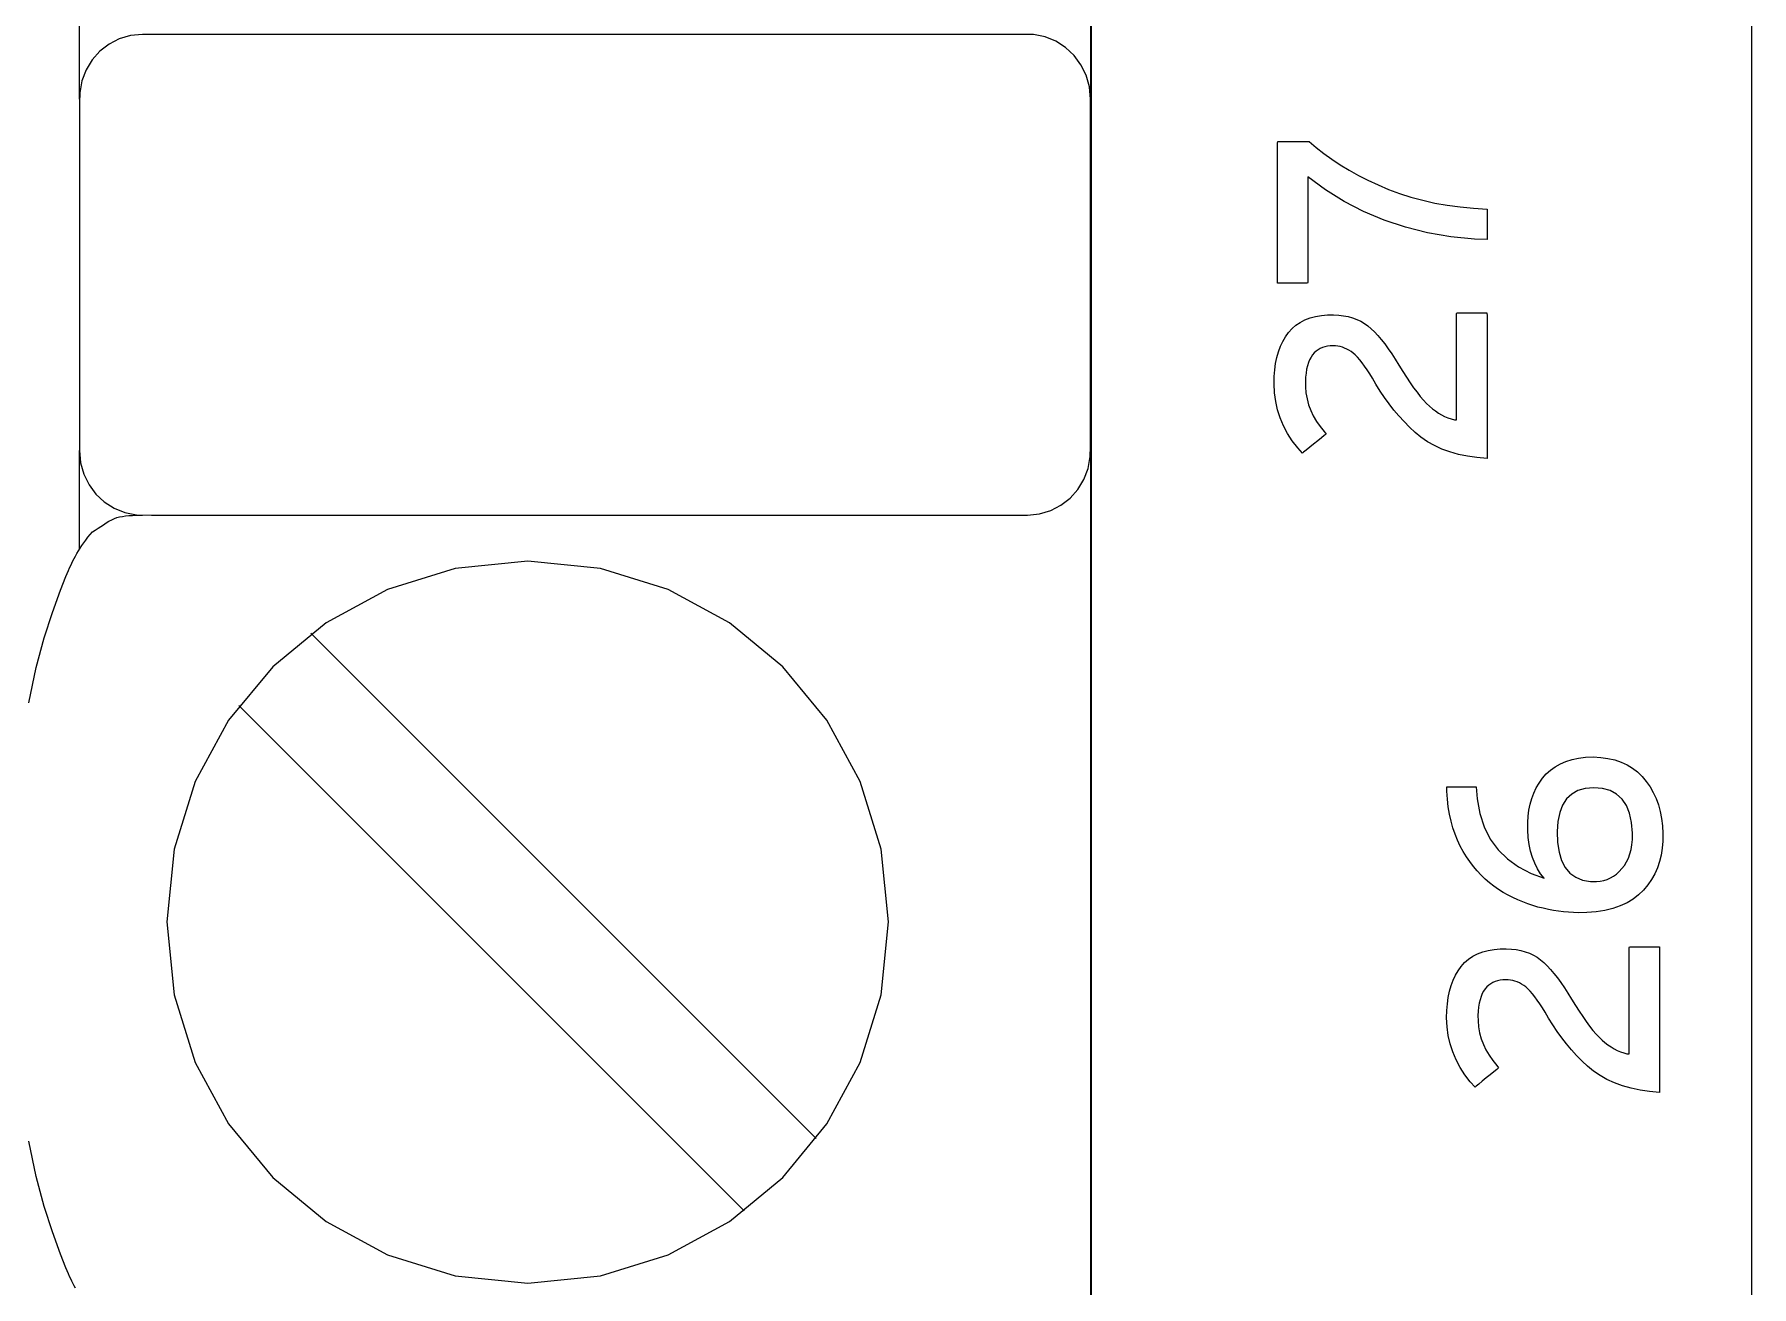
# Model space of a CAD drawing. Extents: x 1 to 47.7, y 0.2 to 35.
# Drawn here: x 37.182 to 37.978, y 11.166 to 11.747 of the extents above; entities that cross this region are included whole.
import ezdxf

# ---------------------------------------------------------------- set-up
doc = ezdxf.new("R2010")
doc.units = 0
doc.header["$MEASUREMENT"] = 0
for name, color, linetype in [('7_1__EMPTY_IO_BOARD_POSITI', 7, 'CONTINUOUS'), ('7_2___8__INDEPENDENT_INPUT', 7, 'CONTINUOUS'), ('7_3___8__OPTOISO_INDEPENDE', 7, 'CONTINUOUS'), ('7_4___24__OPTOISO_INDEPEND', 7, 'CONTINUOUS'), ('7_5___8__INDEPENDENT_INPUT', 7, 'CONTINUOUS'), ('7_6____8__INDEPENDENT_INPU', 7, 'CONTINUOUS'), ('7_7____8__OPTOISO_INDEPEND', 7, 'CONTINUOUS'), ('7_8____8__OPTOISO_INDEPEND', 7, 'CONTINUOUS'), ('8_0_____DWG', 7, 'CONTINUOUS')]:
    doc.layers.add(name, color=color, linetype=linetype)

msp = doc.modelspace()

# ---------------------------------------------------------------- linework, layer by layer
at = {"layer": '7_1__EMPTY_IO_BOARD_POSITI'}
msp.add_lwpolyline([(37.67219, 12.44011), (37.67219, 12.35263), (37.67219, 12.26309), (37.67219, 12.17165), (37.67219, 11.98367), (37.67219, 11.78993), (37.67219, 11.59163), (37.67219, 11.39002), (37.67219, 10.98171), (37.67219, 10.57481)], dxfattribs=at)
at = {"layer": '7_2___8__INDEPENDENT_INPUT'}
for points in [[(37.67212, 10.75278), (37.67212, 11.04409), (37.67212, 11.3354), (37.67212, 11.62315), (37.67212, 11.76457), (37.67212, 11.90377), (37.67212, 12.04029), (37.67212, 12.1737), (37.67212, 12.30354), (37.67212, 12.42937)], [(37.20319, 11.71683), (37.20319, 11.76237)], [(37.20319, 11.50842), (37.20319, 11.55397)], [(37.17979, 11.43687), (37.18315, 11.45325), (37.18681, 11.46707), (37.19063, 11.47885), (37.19444, 11.48913), (37.19692, 11.49545), (37.19754, 11.49695), (37.1981, 11.49828), (37.19863, 11.49947), (37.19914, 11.50058), (37.19965, 11.50165), (37.20018, 11.5027), (37.20074, 11.5038), (37.20135, 11.50496), (37.20202, 11.5062), (37.20273, 11.50743), (37.20348, 11.50866), (37.20429, 11.50989), (37.20516, 11.51114), (37.20609, 11.5124), (37.20708, 11.51368), (37.20815, 11.51499), (37.2093, 11.51621), (37.21055, 11.51701), (37.21181, 11.51784), (37.21308, 11.51868), (37.21435, 11.51951), (37.21562, 11.52032), (37.21688, 11.52108), (37.21814, 11.52177), (37.21938, 11.52236), (37.22052, 11.52279), (37.22175, 11.5231), (37.22312, 11.52335), (37.22461, 11.52356), (37.22617, 11.52372), (37.22776, 11.52383), (37.22937, 11.52391), (37.23094, 11.52395), (37.23243, 11.52397)], [(37.5448, 11.23493), (37.31053, 11.4692)], [(37.51138, 11.20151), (37.27711, 11.43578)], [(37.20135, 11.1656), (37.20074, 11.16677), (37.20018, 11.16786), (37.19965, 11.16892), (37.19914, 11.16998), (37.19863, 11.17109), (37.1981, 11.17229), (37.19754, 11.17362), (37.19692, 11.17511), (37.19444, 11.18143), (37.19063, 11.19171), (37.18681, 11.2035), (37.18315, 11.21732), (37.17979, 11.2337)]]:
    msp.add_lwpolyline(points, dxfattribs=at)
for points in [[(37.23243, 11.74681), (37.22687, 11.74627), (37.22167, 11.74472), (37.21691, 11.74225), (37.2127, 11.73897), (37.20915, 11.73497), (37.20633, 11.73036), (37.20436, 11.72524), (37.20333, 11.71971), (37.20319, 11.7152), (37.20319, 11.7034), (37.20319, 11.68285), (37.20319, 11.65673), (37.20319, 11.62822), (37.20319, 11.60051), (37.20319, 11.57678), (37.20319, 11.5602), (37.20319, 11.55397), (37.20372, 11.54827), (37.20523, 11.54293), (37.20764, 11.53805), (37.21084, 11.53374), (37.21473, 11.53008), (37.21923, 11.52719), (37.22422, 11.52517), (37.22962, 11.5241), (37.23653, 11.52397), (37.26625, 11.52397), (37.31803, 11.52397), (37.38383, 11.52397), (37.45565, 11.52397), (37.52546, 11.52397), (37.58525, 11.52397), (37.627, 11.52397), (37.6427, 11.52397), (37.64826, 11.52451), (37.65347, 11.52607), (37.65822, 11.52854), (37.66243, 11.53182), (37.66599, 11.53582), (37.6688, 11.54043), (37.67077, 11.54555), (37.67181, 11.55108), (37.67194, 11.55559), (37.67194, 11.5674), (37.67194, 11.58795), (37.67194, 11.61407), (37.67194, 11.64257), (37.67194, 11.67029), (37.67194, 11.69402), (37.67194, 11.71059), (37.67194, 11.71683), (37.67142, 11.72252), (37.6699, 11.72786), (37.66749, 11.73274), (37.6643, 11.73705), (37.6604, 11.7407), (37.65591, 11.74359), (37.65092, 11.74562), (37.64552, 11.74668), (37.63861, 11.74681), (37.60888, 11.74681), (37.55711, 11.74681), (37.4913, 11.74681), (37.41949, 11.74681), (37.34968, 11.74681), (37.28989, 11.74681), (37.24813, 11.74681)], [(37.41114, 11.16793), (37.44483, 11.17133), (37.47619, 11.18108), (37.50457, 11.19652), (37.5293, 11.21696), (37.5497, 11.24173), (37.56509, 11.27017), (37.57483, 11.30161), (37.57822, 11.33536), (37.57483, 11.36906), (37.56509, 11.40045), (37.5497, 11.42886), (37.5293, 11.45362), (37.50457, 11.47404), (37.47619, 11.48947), (37.44483, 11.49922), (37.41114, 11.50262), (37.37744, 11.49922), (37.34602, 11.48947), (37.31758, 11.47404), (37.29279, 11.45362), (37.27233, 11.42886), (37.25687, 11.40045), (37.2471, 11.36906), (37.24369, 11.33536), (37.2471, 11.30161), (37.25687, 11.27017), (37.27233, 11.24173), (37.29279, 11.21696), (37.31758, 11.19652), (37.34602, 11.18108), (37.37744, 11.17133)]]:
    msp.add_lwpolyline(points, close=True, dxfattribs=at)
at = {"layer": '7_3___8__OPTOISO_INDEPENDE'}
for points in [[(37.67212, 10.75278), (37.67212, 11.04409), (37.67212, 11.3354), (37.67212, 11.62315), (37.67212, 11.76457), (37.67212, 11.90377), (37.67212, 12.04029), (37.67212, 12.1737), (37.67212, 12.30354), (37.67212, 12.42937)], [(37.20319, 11.71683), (37.20319, 11.76237)], [(37.20319, 11.50842), (37.20319, 11.55397)], [(37.17979, 11.43687), (37.18315, 11.45325), (37.18681, 11.46707), (37.19063, 11.47885), (37.19444, 11.48913), (37.19692, 11.49545), (37.19754, 11.49695), (37.1981, 11.49828), (37.19863, 11.49947), (37.19914, 11.50058), (37.19965, 11.50165), (37.20018, 11.5027), (37.20074, 11.5038), (37.20135, 11.50496), (37.20202, 11.5062), (37.20273, 11.50743), (37.20348, 11.50866), (37.20429, 11.50989), (37.20516, 11.51114), (37.20609, 11.5124), (37.20708, 11.51368), (37.20815, 11.51499), (37.2093, 11.51621), (37.21055, 11.51701), (37.21181, 11.51784), (37.21308, 11.51868), (37.21435, 11.51951), (37.21562, 11.52032), (37.21688, 11.52108), (37.21814, 11.52177), (37.21938, 11.52236), (37.22052, 11.52279), (37.22175, 11.5231), (37.22312, 11.52335), (37.22461, 11.52356), (37.22617, 11.52372), (37.22776, 11.52383), (37.22937, 11.52391), (37.23094, 11.52395), (37.23243, 11.52397)], [(37.5448, 11.23493), (37.31053, 11.4692)], [(37.51138, 11.20151), (37.27711, 11.43578)], [(37.20135, 11.1656), (37.20074, 11.16677), (37.20018, 11.16786), (37.19965, 11.16892), (37.19914, 11.16998), (37.19863, 11.17109), (37.1981, 11.17229), (37.19754, 11.17362), (37.19692, 11.17511), (37.19444, 11.18143), (37.19063, 11.19171), (37.18681, 11.2035), (37.18315, 11.21732), (37.17979, 11.2337)]]:
    msp.add_lwpolyline(points, dxfattribs=at)
for points in [[(37.23243, 11.74681), (37.22687, 11.74627), (37.22167, 11.74472), (37.21691, 11.74225), (37.2127, 11.73897), (37.20915, 11.73497), (37.20633, 11.73036), (37.20436, 11.72524), (37.20333, 11.71971), (37.20319, 11.7152), (37.20319, 11.7034), (37.20319, 11.68285), (37.20319, 11.65673), (37.20319, 11.62822), (37.20319, 11.60051), (37.20319, 11.57678), (37.20319, 11.5602), (37.20319, 11.55397), (37.20372, 11.54827), (37.20523, 11.54293), (37.20764, 11.53805), (37.21084, 11.53374), (37.21473, 11.53008), (37.21923, 11.52719), (37.22422, 11.52517), (37.22962, 11.5241), (37.23653, 11.52397), (37.26625, 11.52397), (37.31803, 11.52397), (37.38383, 11.52397), (37.45565, 11.52397), (37.52546, 11.52397), (37.58525, 11.52397), (37.627, 11.52397), (37.6427, 11.52397), (37.64826, 11.52451), (37.65347, 11.52607), (37.65822, 11.52854), (37.66243, 11.53182), (37.66599, 11.53582), (37.6688, 11.54043), (37.67077, 11.54555), (37.67181, 11.55108), (37.67194, 11.55559), (37.67194, 11.5674), (37.67194, 11.58795), (37.67194, 11.61407), (37.67194, 11.64257), (37.67194, 11.67029), (37.67194, 11.69402), (37.67194, 11.71059), (37.67194, 11.71683), (37.67142, 11.72252), (37.6699, 11.72786), (37.66749, 11.73274), (37.6643, 11.73705), (37.6604, 11.7407), (37.65591, 11.74359), (37.65092, 11.74562), (37.64552, 11.74668), (37.63861, 11.74681), (37.60888, 11.74681), (37.55711, 11.74681), (37.4913, 11.74681), (37.41949, 11.74681), (37.34968, 11.74681), (37.28989, 11.74681), (37.24813, 11.74681)], [(37.41114, 11.16793), (37.44483, 11.17133), (37.47619, 11.18108), (37.50457, 11.19652), (37.5293, 11.21696), (37.5497, 11.24173), (37.56509, 11.27017), (37.57483, 11.30161), (37.57822, 11.33536), (37.57483, 11.36906), (37.56509, 11.40045), (37.5497, 11.42886), (37.5293, 11.45362), (37.50457, 11.47404), (37.47619, 11.48947), (37.44483, 11.49922), (37.41114, 11.50262), (37.37744, 11.49922), (37.34602, 11.48947), (37.31758, 11.47404), (37.29279, 11.45362), (37.27233, 11.42886), (37.25687, 11.40045), (37.2471, 11.36906), (37.24369, 11.33536), (37.2471, 11.30161), (37.25687, 11.27017), (37.27233, 11.24173), (37.29279, 11.21696), (37.31758, 11.19652), (37.34602, 11.18108), (37.37744, 11.17133)]]:
    msp.add_lwpolyline(points, close=True, dxfattribs=at)
at = {"layer": '7_4___24__OPTOISO_INDEPEND'}
for points in [[(37.67212, 10.75278), (37.67212, 11.04409), (37.67212, 11.3354), (37.67212, 11.62315), (37.67212, 11.76457), (37.67212, 11.90377), (37.67212, 12.04029), (37.67212, 12.1737), (37.67212, 12.30354), (37.67212, 12.42937)], [(37.20319, 11.71683), (37.20319, 11.76237)], [(37.20319, 11.50842), (37.20319, 11.55397)], [(37.17979, 11.43687), (37.18315, 11.45325), (37.18681, 11.46707), (37.19063, 11.47885), (37.19444, 11.48913), (37.19692, 11.49545), (37.19754, 11.49695), (37.1981, 11.49828), (37.19863, 11.49947), (37.19914, 11.50058), (37.19965, 11.50165), (37.20018, 11.5027), (37.20074, 11.5038), (37.20135, 11.50496), (37.20202, 11.5062), (37.20273, 11.50743), (37.20348, 11.50866), (37.20429, 11.50989), (37.20516, 11.51114), (37.20609, 11.5124), (37.20708, 11.51368), (37.20815, 11.51499), (37.2093, 11.51621), (37.21055, 11.51701), (37.21181, 11.51784), (37.21308, 11.51868), (37.21435, 11.51951), (37.21562, 11.52032), (37.21688, 11.52108), (37.21814, 11.52177), (37.21938, 11.52236), (37.22052, 11.52279), (37.22175, 11.5231), (37.22312, 11.52335), (37.22461, 11.52356), (37.22617, 11.52372), (37.22776, 11.52383), (37.22937, 11.52391), (37.23094, 11.52395), (37.23243, 11.52397)], [(37.5448, 11.23493), (37.31053, 11.4692)], [(37.51138, 11.20151), (37.27711, 11.43578)], [(37.20135, 11.1656), (37.20074, 11.16677), (37.20018, 11.16786), (37.19965, 11.16892), (37.19914, 11.16998), (37.19863, 11.17109), (37.1981, 11.17229), (37.19754, 11.17362), (37.19692, 11.17511), (37.19444, 11.18143), (37.19063, 11.19171), (37.18681, 11.2035), (37.18315, 11.21732), (37.17979, 11.2337)]]:
    msp.add_lwpolyline(points, dxfattribs=at)
for points in [[(37.23243, 11.74681), (37.22687, 11.74627), (37.22167, 11.74472), (37.21691, 11.74225), (37.2127, 11.73897), (37.20915, 11.73497), (37.20633, 11.73036), (37.20436, 11.72524), (37.20333, 11.71971), (37.20319, 11.7152), (37.20319, 11.7034), (37.20319, 11.68285), (37.20319, 11.65673), (37.20319, 11.62822), (37.20319, 11.60051), (37.20319, 11.57678), (37.20319, 11.5602), (37.20319, 11.55397), (37.20372, 11.54827), (37.20523, 11.54293), (37.20764, 11.53805), (37.21084, 11.53374), (37.21473, 11.53008), (37.21923, 11.52719), (37.22422, 11.52517), (37.22962, 11.5241), (37.23653, 11.52397), (37.26625, 11.52397), (37.31803, 11.52397), (37.38383, 11.52397), (37.45565, 11.52397), (37.52546, 11.52397), (37.58525, 11.52397), (37.627, 11.52397), (37.6427, 11.52397), (37.64826, 11.52451), (37.65347, 11.52607), (37.65822, 11.52854), (37.66243, 11.53182), (37.66599, 11.53582), (37.6688, 11.54043), (37.67077, 11.54555), (37.67181, 11.55108), (37.67194, 11.55559), (37.67194, 11.5674), (37.67194, 11.58795), (37.67194, 11.61407), (37.67194, 11.64257), (37.67194, 11.67029), (37.67194, 11.69402), (37.67194, 11.71059), (37.67194, 11.71683), (37.67142, 11.72252), (37.6699, 11.72786), (37.66749, 11.73274), (37.6643, 11.73705), (37.6604, 11.7407), (37.65591, 11.74359), (37.65092, 11.74562), (37.64552, 11.74668), (37.63861, 11.74681), (37.60888, 11.74681), (37.55711, 11.74681), (37.4913, 11.74681), (37.41949, 11.74681), (37.34968, 11.74681), (37.28989, 11.74681), (37.24813, 11.74681)], [(37.41114, 11.16793), (37.44483, 11.17133), (37.47619, 11.18108), (37.50457, 11.19652), (37.5293, 11.21696), (37.5497, 11.24173), (37.56509, 11.27017), (37.57483, 11.30161), (37.57822, 11.33536), (37.57483, 11.36906), (37.56509, 11.40045), (37.5497, 11.42886), (37.5293, 11.45362), (37.50457, 11.47404), (37.47619, 11.48947), (37.44483, 11.49922), (37.41114, 11.50262), (37.37744, 11.49922), (37.34602, 11.48947), (37.31758, 11.47404), (37.29279, 11.45362), (37.27233, 11.42886), (37.25687, 11.40045), (37.2471, 11.36906), (37.24369, 11.33536), (37.2471, 11.30161), (37.25687, 11.27017), (37.27233, 11.24173), (37.29279, 11.21696), (37.31758, 11.19652), (37.34602, 11.18108), (37.37744, 11.17133)]]:
    msp.add_lwpolyline(points, close=True, dxfattribs=at)
at = {"layer": '7_5___8__INDEPENDENT_INPUT'}
for points in [[(37.67212, 10.75278), (37.67212, 11.04409), (37.67212, 11.3354), (37.67212, 11.62315), (37.67212, 11.76457), (37.67212, 11.90377), (37.67212, 12.04029), (37.67212, 12.1737), (37.67212, 12.30354), (37.67212, 12.42937)], [(37.20319, 11.71683), (37.20319, 11.76237)], [(37.20319, 11.50842), (37.20319, 11.55397)], [(37.17979, 11.43687), (37.18315, 11.45325), (37.18681, 11.46707), (37.19063, 11.47885), (37.19444, 11.48913), (37.19692, 11.49545), (37.19754, 11.49695), (37.1981, 11.49828), (37.19863, 11.49947), (37.19914, 11.50058), (37.19965, 11.50165), (37.20018, 11.5027), (37.20074, 11.5038), (37.20135, 11.50496), (37.20202, 11.5062), (37.20273, 11.50743), (37.20348, 11.50866), (37.20429, 11.50989), (37.20516, 11.51114), (37.20609, 11.5124), (37.20708, 11.51368), (37.20815, 11.51499), (37.2093, 11.51621), (37.21055, 11.51701), (37.21181, 11.51784), (37.21308, 11.51868), (37.21435, 11.51951), (37.21562, 11.52032), (37.21688, 11.52108), (37.21814, 11.52177), (37.21938, 11.52236), (37.22052, 11.52279), (37.22175, 11.5231), (37.22312, 11.52335), (37.22461, 11.52356), (37.22617, 11.52372), (37.22776, 11.52383), (37.22937, 11.52391), (37.23094, 11.52395), (37.23243, 11.52397)], [(37.5448, 11.23493), (37.31053, 11.4692)], [(37.51138, 11.20151), (37.27711, 11.43578)], [(37.20135, 11.1656), (37.20074, 11.16677), (37.20018, 11.16786), (37.19965, 11.16892), (37.19914, 11.16998), (37.19863, 11.17109), (37.1981, 11.17229), (37.19754, 11.17362), (37.19692, 11.17511), (37.19444, 11.18143), (37.19063, 11.19171), (37.18681, 11.2035), (37.18315, 11.21732), (37.17979, 11.2337)]]:
    msp.add_lwpolyline(points, dxfattribs=at)
for points in [[(37.23243, 11.74681), (37.22687, 11.74627), (37.22167, 11.74472), (37.21691, 11.74225), (37.2127, 11.73897), (37.20915, 11.73497), (37.20633, 11.73036), (37.20436, 11.72524), (37.20333, 11.71971), (37.20319, 11.7152), (37.20319, 11.7034), (37.20319, 11.68285), (37.20319, 11.65673), (37.20319, 11.62822), (37.20319, 11.60051), (37.20319, 11.57678), (37.20319, 11.5602), (37.20319, 11.55397), (37.20372, 11.54827), (37.20523, 11.54293), (37.20764, 11.53805), (37.21084, 11.53374), (37.21473, 11.53008), (37.21923, 11.52719), (37.22422, 11.52517), (37.22962, 11.5241), (37.23653, 11.52397), (37.26625, 11.52397), (37.31803, 11.52397), (37.38383, 11.52397), (37.45565, 11.52397), (37.52546, 11.52397), (37.58525, 11.52397), (37.627, 11.52397), (37.6427, 11.52397), (37.64826, 11.52451), (37.65347, 11.52607), (37.65822, 11.52854), (37.66243, 11.53182), (37.66599, 11.53582), (37.6688, 11.54043), (37.67077, 11.54555), (37.67181, 11.55108), (37.67194, 11.55559), (37.67194, 11.5674), (37.67194, 11.58795), (37.67194, 11.61407), (37.67194, 11.64257), (37.67194, 11.67029), (37.67194, 11.69402), (37.67194, 11.71059), (37.67194, 11.71683), (37.67142, 11.72252), (37.6699, 11.72786), (37.66749, 11.73274), (37.6643, 11.73705), (37.6604, 11.7407), (37.65591, 11.74359), (37.65092, 11.74562), (37.64552, 11.74668), (37.63861, 11.74681), (37.60888, 11.74681), (37.55711, 11.74681), (37.4913, 11.74681), (37.41949, 11.74681), (37.34968, 11.74681), (37.28989, 11.74681), (37.24813, 11.74681)], [(37.41114, 11.16793), (37.44483, 11.17133), (37.47619, 11.18108), (37.50457, 11.19652), (37.5293, 11.21696), (37.5497, 11.24173), (37.56509, 11.27017), (37.57483, 11.30161), (37.57822, 11.33536), (37.57483, 11.36906), (37.56509, 11.40045), (37.5497, 11.42886), (37.5293, 11.45362), (37.50457, 11.47404), (37.47619, 11.48947), (37.44483, 11.49922), (37.41114, 11.50262), (37.37744, 11.49922), (37.34602, 11.48947), (37.31758, 11.47404), (37.29279, 11.45362), (37.27233, 11.42886), (37.25687, 11.40045), (37.2471, 11.36906), (37.24369, 11.33536), (37.2471, 11.30161), (37.25687, 11.27017), (37.27233, 11.24173), (37.29279, 11.21696), (37.31758, 11.19652), (37.34602, 11.18108), (37.37744, 11.17133)]]:
    msp.add_lwpolyline(points, close=True, dxfattribs=at)
at = {"layer": '7_6____8__INDEPENDENT_INPU'}
for points in [[(37.67212, 10.75278), (37.67212, 11.04409), (37.67212, 11.3354), (37.67212, 11.62315), (37.67212, 11.76457), (37.67212, 11.90377), (37.67212, 12.04029), (37.67212, 12.1737), (37.67212, 12.30354), (37.67212, 12.42937)], [(37.20319, 11.71683), (37.20319, 11.76237)], [(37.20319, 11.50842), (37.20319, 11.55397)], [(37.17979, 11.43687), (37.18315, 11.45325), (37.18681, 11.46707), (37.19063, 11.47885), (37.19444, 11.48913), (37.19692, 11.49545), (37.19754, 11.49695), (37.1981, 11.49828), (37.19863, 11.49947), (37.19914, 11.50058), (37.19965, 11.50165), (37.20018, 11.5027), (37.20074, 11.5038), (37.20135, 11.50496), (37.20202, 11.5062), (37.20273, 11.50743), (37.20348, 11.50866), (37.20429, 11.50989), (37.20516, 11.51114), (37.20609, 11.5124), (37.20708, 11.51368), (37.20815, 11.51499), (37.2093, 11.51621), (37.21055, 11.51701), (37.21181, 11.51784), (37.21308, 11.51868), (37.21435, 11.51951), (37.21562, 11.52032), (37.21688, 11.52108), (37.21814, 11.52177), (37.21938, 11.52236), (37.22052, 11.52279), (37.22175, 11.5231), (37.22312, 11.52335), (37.22461, 11.52356), (37.22617, 11.52372), (37.22776, 11.52383), (37.22937, 11.52391), (37.23094, 11.52395), (37.23243, 11.52397)], [(37.5448, 11.23493), (37.31053, 11.4692)], [(37.51138, 11.20151), (37.27711, 11.43578)], [(37.20135, 11.1656), (37.20074, 11.16677), (37.20018, 11.16786), (37.19965, 11.16892), (37.19914, 11.16998), (37.19863, 11.17109), (37.1981, 11.17229), (37.19754, 11.17362), (37.19692, 11.17511), (37.19444, 11.18143), (37.19063, 11.19171), (37.18681, 11.2035), (37.18315, 11.21732), (37.17979, 11.2337)]]:
    msp.add_lwpolyline(points, dxfattribs=at)
for points in [[(37.23243, 11.74681), (37.22687, 11.74627), (37.22167, 11.74472), (37.21691, 11.74225), (37.2127, 11.73897), (37.20915, 11.73497), (37.20633, 11.73036), (37.20436, 11.72524), (37.20333, 11.71971), (37.20319, 11.7152), (37.20319, 11.7034), (37.20319, 11.68285), (37.20319, 11.65673), (37.20319, 11.62822), (37.20319, 11.60051), (37.20319, 11.57678), (37.20319, 11.5602), (37.20319, 11.55397), (37.20372, 11.54827), (37.20523, 11.54293), (37.20764, 11.53805), (37.21084, 11.53374), (37.21473, 11.53008), (37.21923, 11.52719), (37.22422, 11.52517), (37.22962, 11.5241), (37.23653, 11.52397), (37.26625, 11.52397), (37.31803, 11.52397), (37.38383, 11.52397), (37.45565, 11.52397), (37.52546, 11.52397), (37.58525, 11.52397), (37.627, 11.52397), (37.6427, 11.52397), (37.64826, 11.52451), (37.65347, 11.52607), (37.65822, 11.52854), (37.66243, 11.53182), (37.66599, 11.53582), (37.6688, 11.54043), (37.67077, 11.54555), (37.67181, 11.55108), (37.67194, 11.55559), (37.67194, 11.5674), (37.67194, 11.58795), (37.67194, 11.61407), (37.67194, 11.64257), (37.67194, 11.67029), (37.67194, 11.69402), (37.67194, 11.71059), (37.67194, 11.71683), (37.67142, 11.72252), (37.6699, 11.72786), (37.66749, 11.73274), (37.6643, 11.73705), (37.6604, 11.7407), (37.65591, 11.74359), (37.65092, 11.74562), (37.64552, 11.74668), (37.63861, 11.74681), (37.60888, 11.74681), (37.55711, 11.74681), (37.4913, 11.74681), (37.41949, 11.74681), (37.34968, 11.74681), (37.28989, 11.74681), (37.24813, 11.74681)], [(37.41114, 11.16793), (37.44483, 11.17133), (37.47619, 11.18108), (37.50457, 11.19652), (37.5293, 11.21696), (37.5497, 11.24173), (37.56509, 11.27017), (37.57483, 11.30161), (37.57822, 11.33536), (37.57483, 11.36906), (37.56509, 11.40045), (37.5497, 11.42886), (37.5293, 11.45362), (37.50457, 11.47404), (37.47619, 11.48947), (37.44483, 11.49922), (37.41114, 11.50262), (37.37744, 11.49922), (37.34602, 11.48947), (37.31758, 11.47404), (37.29279, 11.45362), (37.27233, 11.42886), (37.25687, 11.40045), (37.2471, 11.36906), (37.24369, 11.33536), (37.2471, 11.30161), (37.25687, 11.27017), (37.27233, 11.24173), (37.29279, 11.21696), (37.31758, 11.19652), (37.34602, 11.18108), (37.37744, 11.17133)]]:
    msp.add_lwpolyline(points, close=True, dxfattribs=at)
at = {"layer": '7_7____8__OPTOISO_INDEPEND'}
for points in [[(37.67212, 10.75278), (37.67212, 11.04409), (37.67212, 11.3354), (37.67212, 11.62315), (37.67212, 11.76457), (37.67212, 11.90377), (37.67212, 12.04029), (37.67212, 12.1737), (37.67212, 12.30354), (37.67212, 12.42937)], [(37.20319, 11.71683), (37.20319, 11.76237)], [(37.20319, 11.50842), (37.20319, 11.55397)], [(37.17979, 11.43687), (37.18315, 11.45325), (37.18681, 11.46707), (37.19063, 11.47885), (37.19444, 11.48913), (37.19692, 11.49545), (37.19754, 11.49695), (37.1981, 11.49828), (37.19863, 11.49947), (37.19914, 11.50058), (37.19965, 11.50165), (37.20018, 11.5027), (37.20074, 11.5038), (37.20135, 11.50496), (37.20202, 11.5062), (37.20273, 11.50743), (37.20348, 11.50866), (37.20429, 11.50989), (37.20516, 11.51114), (37.20609, 11.5124), (37.20708, 11.51368), (37.20815, 11.51499), (37.2093, 11.51621), (37.21055, 11.51701), (37.21181, 11.51784), (37.21308, 11.51868), (37.21435, 11.51951), (37.21562, 11.52032), (37.21688, 11.52108), (37.21814, 11.52177), (37.21938, 11.52236), (37.22052, 11.52279), (37.22175, 11.5231), (37.22312, 11.52335), (37.22461, 11.52356), (37.22617, 11.52372), (37.22776, 11.52383), (37.22937, 11.52391), (37.23094, 11.52395), (37.23243, 11.52397)], [(37.5448, 11.23493), (37.31053, 11.4692)], [(37.51138, 11.20151), (37.27711, 11.43578)], [(37.20135, 11.1656), (37.20074, 11.16677), (37.20018, 11.16786), (37.19965, 11.16892), (37.19914, 11.16998), (37.19863, 11.17109), (37.1981, 11.17229), (37.19754, 11.17362), (37.19692, 11.17511), (37.19444, 11.18143), (37.19063, 11.19171), (37.18681, 11.2035), (37.18315, 11.21732), (37.17979, 11.2337)]]:
    msp.add_lwpolyline(points, dxfattribs=at)
for points in [[(37.23243, 11.74681), (37.22687, 11.74627), (37.22167, 11.74472), (37.21691, 11.74225), (37.2127, 11.73897), (37.20915, 11.73497), (37.20633, 11.73036), (37.20436, 11.72524), (37.20333, 11.71971), (37.20319, 11.7152), (37.20319, 11.7034), (37.20319, 11.68285), (37.20319, 11.65673), (37.20319, 11.62822), (37.20319, 11.60051), (37.20319, 11.57678), (37.20319, 11.5602), (37.20319, 11.55397), (37.20372, 11.54827), (37.20523, 11.54293), (37.20764, 11.53805), (37.21084, 11.53374), (37.21473, 11.53008), (37.21923, 11.52719), (37.22422, 11.52517), (37.22962, 11.5241), (37.23653, 11.52397), (37.26625, 11.52397), (37.31803, 11.52397), (37.38383, 11.52397), (37.45565, 11.52397), (37.52546, 11.52397), (37.58525, 11.52397), (37.627, 11.52397), (37.6427, 11.52397), (37.64826, 11.52451), (37.65347, 11.52607), (37.65822, 11.52854), (37.66243, 11.53182), (37.66599, 11.53582), (37.6688, 11.54043), (37.67077, 11.54555), (37.67181, 11.55108), (37.67194, 11.55559), (37.67194, 11.5674), (37.67194, 11.58795), (37.67194, 11.61407), (37.67194, 11.64257), (37.67194, 11.67029), (37.67194, 11.69402), (37.67194, 11.71059), (37.67194, 11.71683), (37.67142, 11.72252), (37.6699, 11.72786), (37.66749, 11.73274), (37.6643, 11.73705), (37.6604, 11.7407), (37.65591, 11.74359), (37.65092, 11.74562), (37.64552, 11.74668), (37.63861, 11.74681), (37.60888, 11.74681), (37.55711, 11.74681), (37.4913, 11.74681), (37.41949, 11.74681), (37.34968, 11.74681), (37.28989, 11.74681), (37.24813, 11.74681)], [(37.41114, 11.16793), (37.44483, 11.17133), (37.47619, 11.18108), (37.50457, 11.19652), (37.5293, 11.21696), (37.5497, 11.24173), (37.56509, 11.27017), (37.57483, 11.30161), (37.57822, 11.33536), (37.57483, 11.36906), (37.56509, 11.40045), (37.5497, 11.42886), (37.5293, 11.45362), (37.50457, 11.47404), (37.47619, 11.48947), (37.44483, 11.49922), (37.41114, 11.50262), (37.37744, 11.49922), (37.34602, 11.48947), (37.31758, 11.47404), (37.29279, 11.45362), (37.27233, 11.42886), (37.25687, 11.40045), (37.2471, 11.36906), (37.24369, 11.33536), (37.2471, 11.30161), (37.25687, 11.27017), (37.27233, 11.24173), (37.29279, 11.21696), (37.31758, 11.19652), (37.34602, 11.18108), (37.37744, 11.17133)]]:
    msp.add_lwpolyline(points, close=True, dxfattribs=at)
at = {"layer": '7_8____8__OPTOISO_INDEPEND'}
for points in [[(37.67212, 10.75278), (37.67212, 11.04409), (37.67212, 11.3354), (37.67212, 11.62315), (37.67212, 11.76457), (37.67212, 11.90377), (37.67212, 12.04029), (37.67212, 12.1737), (37.67212, 12.30354), (37.67212, 12.42937)], [(37.20319, 11.71683), (37.20319, 11.76237)], [(37.20319, 11.50842), (37.20319, 11.55397)], [(37.17979, 11.43687), (37.18315, 11.45325), (37.18681, 11.46707), (37.19063, 11.47885), (37.19444, 11.48913), (37.19692, 11.49545), (37.19754, 11.49695), (37.1981, 11.49828), (37.19863, 11.49947), (37.19914, 11.50058), (37.19965, 11.50165), (37.20018, 11.5027), (37.20074, 11.5038), (37.20135, 11.50496), (37.20202, 11.5062), (37.20273, 11.50743), (37.20348, 11.50866), (37.20429, 11.50989), (37.20516, 11.51114), (37.20609, 11.5124), (37.20708, 11.51368), (37.20815, 11.51499), (37.2093, 11.51621), (37.21055, 11.51701), (37.21181, 11.51784), (37.21308, 11.51868), (37.21435, 11.51951), (37.21562, 11.52032), (37.21688, 11.52108), (37.21814, 11.52177), (37.21938, 11.52236), (37.22052, 11.52279), (37.22175, 11.5231), (37.22312, 11.52335), (37.22461, 11.52356), (37.22617, 11.52372), (37.22776, 11.52383), (37.22937, 11.52391), (37.23094, 11.52395), (37.23243, 11.52397)], [(37.5448, 11.23493), (37.31053, 11.4692)], [(37.51138, 11.20151), (37.27711, 11.43578)], [(37.20135, 11.1656), (37.20074, 11.16677), (37.20018, 11.16786), (37.19965, 11.16892), (37.19914, 11.16998), (37.19863, 11.17109), (37.1981, 11.17229), (37.19754, 11.17362), (37.19692, 11.17511), (37.19444, 11.18143), (37.19063, 11.19171), (37.18681, 11.2035), (37.18315, 11.21732), (37.17979, 11.2337)]]:
    msp.add_lwpolyline(points, dxfattribs=at)
for points in [[(37.23243, 11.74681), (37.22687, 11.74627), (37.22167, 11.74472), (37.21691, 11.74225), (37.2127, 11.73897), (37.20915, 11.73497), (37.20633, 11.73036), (37.20436, 11.72524), (37.20333, 11.71971), (37.20319, 11.7152), (37.20319, 11.7034), (37.20319, 11.68285), (37.20319, 11.65673), (37.20319, 11.62822), (37.20319, 11.60051), (37.20319, 11.57678), (37.20319, 11.5602), (37.20319, 11.55397), (37.20372, 11.54827), (37.20523, 11.54293), (37.20764, 11.53805), (37.21084, 11.53374), (37.21473, 11.53008), (37.21923, 11.52719), (37.22422, 11.52517), (37.22962, 11.5241), (37.23653, 11.52397), (37.26625, 11.52397), (37.31803, 11.52397), (37.38383, 11.52397), (37.45565, 11.52397), (37.52546, 11.52397), (37.58525, 11.52397), (37.627, 11.52397), (37.6427, 11.52397), (37.64826, 11.52451), (37.65347, 11.52607), (37.65822, 11.52854), (37.66243, 11.53182), (37.66599, 11.53582), (37.6688, 11.54043), (37.67077, 11.54555), (37.67181, 11.55108), (37.67194, 11.55559), (37.67194, 11.5674), (37.67194, 11.58795), (37.67194, 11.61407), (37.67194, 11.64257), (37.67194, 11.67029), (37.67194, 11.69402), (37.67194, 11.71059), (37.67194, 11.71683), (37.67142, 11.72252), (37.6699, 11.72786), (37.66749, 11.73274), (37.6643, 11.73705), (37.6604, 11.7407), (37.65591, 11.74359), (37.65092, 11.74562), (37.64552, 11.74668), (37.63861, 11.74681), (37.60888, 11.74681), (37.55711, 11.74681), (37.4913, 11.74681), (37.41949, 11.74681), (37.34968, 11.74681), (37.28989, 11.74681), (37.24813, 11.74681)], [(37.41114, 11.16793), (37.44483, 11.17133), (37.47619, 11.18108), (37.50457, 11.19652), (37.5293, 11.21696), (37.5497, 11.24173), (37.56509, 11.27017), (37.57483, 11.30161), (37.57822, 11.33536), (37.57483, 11.36906), (37.56509, 11.40045), (37.5497, 11.42886), (37.5293, 11.45362), (37.50457, 11.47404), (37.47619, 11.48947), (37.44483, 11.49922), (37.41114, 11.50262), (37.37744, 11.49922), (37.34602, 11.48947), (37.31758, 11.47404), (37.29279, 11.45362), (37.27233, 11.42886), (37.25687, 11.40045), (37.2471, 11.36906), (37.24369, 11.33536), (37.2471, 11.30161), (37.25687, 11.27017), (37.27233, 11.24173), (37.29279, 11.21696), (37.31758, 11.19652), (37.34602, 11.18108), (37.37744, 11.17133)]]:
    msp.add_lwpolyline(points, close=True, dxfattribs=at)
at = {"layer": '8_0_____DWG'}
msp.add_lwpolyline([(37.97843, 13.94184), (37.97843, 13.75805), (37.97843, 13.57284), (37.97843, 13.3863), (37.97843, 13.19851), (37.97843, 13.00958), (37.97843, 12.8196), (37.97843, 12.62867), (37.97843, 12.43688), (37.97843, 12.24433), (37.97843, 12.05111), (37.97843, 11.66305), (37.97843, 11.27346), (37.97843, 10.88312), (37.97843, 10.49277)], dxfattribs=at)
for points in [[(37.77327, 11.6972), (37.77659, 11.69433), (37.78011, 11.69156), (37.78381, 11.68889), (37.78771, 11.68631), (37.7918, 11.68384), (37.79609, 11.68146), (37.80057, 11.67918), (37.80525, 11.677), (37.81014, 11.67491), (37.81522, 11.67302), (37.82049, 11.67134), (37.82592, 11.66988), (37.83154, 11.66863), (37.83733, 11.66761), (37.84329, 11.6668), (37.84943, 11.66621), (37.85574, 11.66584), (37.85574, 11.66529), (37.85574, 11.66385), (37.85574, 11.66177), (37.85574, 11.65935), (37.85574, 11.65686), (37.85574, 11.65458), (37.85574, 11.65278), (37.85574, 11.65175), (37.85002, 11.65191), (37.8389, 11.65303), (37.82819, 11.65487), (37.8179, 11.65741), (37.80802, 11.66067), (37.79856, 11.66463), (37.78951, 11.6693), (37.78088, 11.67468), (37.77266, 11.68077), (37.77266, 11.67888), (37.77266, 11.67386), (37.77266, 11.66667), (37.77266, 11.65828), (37.77266, 11.64964), (37.77266, 11.64172), (37.77266, 11.6355), (37.77266, 11.63192), (37.77252, 11.63143), (37.7715, 11.63143), (37.76972, 11.63143), (37.76746, 11.63143), (37.76499, 11.63143), (37.76259, 11.63143), (37.76053, 11.63143), (37.7591, 11.63143), (37.75856, 11.63143), (37.75856, 11.63395), (37.75856, 11.64064), (37.75856, 11.65022), (37.75856, 11.66142), (37.75856, 11.67293), (37.75856, 11.68348), (37.75856, 11.69178), (37.75856, 11.69654), (37.75871, 11.6972), (37.75977, 11.6972), (37.76163, 11.6972), (37.76399, 11.6972), (37.76657, 11.6972), (37.76907, 11.6972), (37.77121, 11.6972), (37.77271, 11.6972)], [(37.85574, 11.55023), (37.85108, 11.55063), (37.84666, 11.55126), (37.84247, 11.55213), (37.83853, 11.55324), (37.83482, 11.55459), (37.83135, 11.55617), (37.82811, 11.55798), (37.82512, 11.56003), (37.82237, 11.56232), (37.81978, 11.56476), (37.81728, 11.5673), (37.81487, 11.56993), (37.81256, 11.57267), (37.81034, 11.57551), (37.80822, 11.57845), (37.80618, 11.58149), (37.80425, 11.58464), (37.80263, 11.58738), (37.80137, 11.58941), (37.80015, 11.59128), (37.79897, 11.59299), (37.79783, 11.59453), (37.79673, 11.59592), (37.79568, 11.59714), (37.79466, 11.5982), (37.79368, 11.5991), (37.79272, 11.59981), (37.79174, 11.60042), (37.79074, 11.60095), (37.78973, 11.6014), (37.7887, 11.60177), (37.78765, 11.60206), (37.78658, 11.60227), (37.78549, 11.60239), (37.78439, 11.60244), (37.78308, 11.6024), (37.78182, 11.60226), (37.78062, 11.602), (37.77949, 11.60165), (37.77843, 11.60118), (37.77744, 11.60061), (37.77652, 11.59994), (37.77567, 11.59916), (37.77488, 11.59827), (37.77415, 11.59721), (37.77351, 11.596), (37.77295, 11.59466), (37.77249, 11.59318), (37.77212, 11.59155), (37.77183, 11.58978), (37.77164, 11.58787), (37.77153, 11.58582), (37.77154, 11.58341), (37.7718, 11.58057), (37.7723, 11.5778), (37.77304, 11.5751), (37.77401, 11.57247), (37.77522, 11.56991), (37.77668, 11.56743), (37.77836, 11.56502), (37.78029, 11.56268), (37.7811, 11.56156), (37.7803, 11.56091), (37.77895, 11.55981), (37.77725, 11.55842), (37.77537, 11.5569), (37.77353, 11.5554), (37.77192, 11.55409), (37.77074, 11.55313), (37.77018, 11.55267), (37.76797, 11.55512), (37.76545, 11.55841), (37.76326, 11.56181), (37.7614, 11.56534), (37.75987, 11.56899), (37.75866, 11.57277), (37.75778, 11.57666), (37.75722, 11.58068), (37.757, 11.58483), (37.75708, 11.58814), (37.75733, 11.59129), (37.75774, 11.59426), (37.75832, 11.59708), (37.75907, 11.59972), (37.75998, 11.6022), (37.76105, 11.60451), (37.76229, 11.60665), (37.76371, 11.60863), (37.76536, 11.6104), (37.76718, 11.61196), (37.76918, 11.6133), (37.77136, 11.61443), (37.77372, 11.61534), (37.77626, 11.61603), (37.77897, 11.6165), (37.78186, 11.61676), (37.78463, 11.61679), (37.787, 11.61666), (37.78927, 11.61638), (37.79142, 11.61596), (37.79346, 11.61539), (37.79539, 11.61468), (37.79722, 11.61383), (37.79893, 11.61284), (37.80054, 11.6117), (37.80207, 11.61037), (37.80361, 11.60886), (37.80516, 11.60717), (37.80674, 11.60532), (37.80834, 11.60329), (37.80995, 11.6011), (37.81159, 11.59873), (37.81324, 11.5962), (37.81492, 11.59349), (37.81669, 11.59059), (37.81842, 11.58786), (37.8201, 11.58534), (37.82173, 11.58302), (37.8233, 11.5809), (37.82481, 11.57898), (37.82627, 11.57727), (37.82768, 11.57577), (37.82904, 11.57446), (37.83041, 11.5733), (37.8318, 11.57224), (37.83322, 11.57129), (37.83465, 11.57045), (37.83611, 11.56971), (37.83759, 11.56907), (37.83909, 11.56855), (37.84061, 11.56812), (37.84163, 11.56811), (37.84163, 11.571), (37.84163, 11.57659), (37.84163, 11.58401), (37.84163, 11.59235), (37.84163, 11.60075), (37.84163, 11.60831), (37.84163, 11.61415), (37.84163, 11.61739), (37.8418, 11.61776), (37.84281, 11.61776), (37.84452, 11.61776), (37.8467, 11.61776), (37.84909, 11.61776), (37.85143, 11.61776), (37.85349, 11.61776), (37.855, 11.61776), (37.85571, 11.61776), (37.85574, 11.61626), (37.85574, 11.61057), (37.85574, 11.60175), (37.85574, 11.591), (37.85574, 11.57952), (37.85574, 11.5685), (37.85574, 11.55915), (37.85574, 11.55265)], [(37.90493, 11.41187), (37.90848, 11.41167), (37.91183, 11.41121), (37.91497, 11.41049), (37.91791, 11.40949), (37.92065, 11.40824), (37.92318, 11.40671), (37.92551, 11.40492), (37.92764, 11.40287), (37.92957, 11.40055), (37.93131, 11.39807), (37.93283, 11.39543), (37.93413, 11.39265), (37.9352, 11.3897), (37.93606, 11.38661), (37.9367, 11.38336), (37.93711, 11.37996), (37.93731, 11.37641), (37.93728, 11.37289), (37.937, 11.36958), (37.93649, 11.3664), (37.93573, 11.36336), (37.93472, 11.36044), (37.93347, 11.35767), (37.93198, 11.35502), (37.93024, 11.35251), (37.92826, 11.35014), (37.92603, 11.34791), (37.9235, 11.34595), (37.92067, 11.34425), (37.91754, 11.34281), (37.91412, 11.34165), (37.91039, 11.34075), (37.90637, 11.34011), (37.90206, 11.33974), (37.89802, 11.33964), (37.89577, 11.3397), (37.89349, 11.33984), (37.8912, 11.34005), (37.88888, 11.34034), (37.88654, 11.34072), (37.88418, 11.34117), (37.88179, 11.3417), (37.87938, 11.3423), (37.87697, 11.34299), (37.87462, 11.34377), (37.87229, 11.34464), (37.87, 11.34561), (37.86773, 11.34668), (37.8655, 11.34784), (37.8633, 11.3491), (37.86112, 11.35045), (37.85898, 11.3519), (37.8569, 11.35352), (37.85491, 11.35526), (37.853, 11.35711), (37.85118, 11.35907), (37.84944, 11.36114), (37.84778, 11.36332), (37.84621, 11.36562), (37.84472, 11.36802), (37.84332, 11.37054), (37.84205, 11.37321), (37.84091, 11.37603), (37.83992, 11.37899), (37.83907, 11.38209), (37.83837, 11.38534), (37.8378, 11.38874), (37.83739, 11.39228), (37.83711, 11.39597), (37.83713, 11.39802), (37.83805, 11.39802), (37.8397, 11.39802), (37.84181, 11.39802), (37.84414, 11.39802), (37.84645, 11.39802), (37.84848, 11.39802), (37.84998, 11.39802), (37.85069, 11.39802), (37.85117, 11.39237), (37.85243, 11.38557), (37.85447, 11.37939), (37.85728, 11.37382), (37.86086, 11.36888), (37.86522, 11.36456), (37.87035, 11.36085), (37.87626, 11.35776), (37.88225, 11.35561), (37.88058, 11.35773), (37.87911, 11.36005), (37.87785, 11.36256), (37.87679, 11.36526), (37.87594, 11.36816), (37.8753, 11.37125), (37.87486, 11.37453), (37.87463, 11.378), (37.87461, 11.38141), (37.87478, 11.38438), (37.87514, 11.38723), (37.8757, 11.38997), (37.87646, 11.3926), (37.8774, 11.39511), (37.87854, 11.3975), (37.87988, 11.39978), (37.88141, 11.40195), (37.88316, 11.40397), (37.88514, 11.40577), (37.88734, 11.40733), (37.88974, 11.40867), (37.89236, 11.40977), (37.89518, 11.41064), (37.89822, 11.41128), (37.90147, 11.41169)], [(37.90521, 11.39762), (37.9013, 11.39725), (37.89791, 11.39626), (37.89503, 11.39465), (37.89266, 11.39241), (37.8908, 11.38956), (37.88945, 11.38608), (37.88862, 11.38198), (37.8883, 11.37727), (37.88846, 11.37219), (37.88912, 11.36769), (37.89029, 11.36383), (37.89197, 11.36061), (37.89416, 11.35803), (37.89686, 11.35608), (37.90006, 11.35477), (37.90378, 11.35411), (37.90647, 11.35405), (37.90819, 11.35423), (37.90983, 11.35457), (37.91141, 11.35508), (37.91292, 11.35575), (37.91436, 11.35659), (37.91574, 11.35759), (37.91704, 11.35876), (37.9183, 11.36009), (37.91945, 11.36157), (37.92045, 11.3632), (37.9213, 11.36497), (37.92199, 11.36689), (37.92253, 11.36896), (37.92291, 11.37117), (37.92314, 11.37353), (37.92319, 11.37659), (37.92277, 11.38149), (37.92182, 11.38575), (37.92035, 11.38935), (37.91836, 11.39231), (37.91585, 11.39461), (37.91282, 11.39626), (37.90927, 11.39727)], [(37.93576, 11.25636), (37.9311, 11.25677), (37.92668, 11.25741), (37.9225, 11.25828), (37.91855, 11.25939), (37.91484, 11.26073), (37.91137, 11.26231), (37.90814, 11.26412), (37.90514, 11.26617), (37.90239, 11.26846), (37.8998, 11.2709), (37.8973, 11.27343), (37.89489, 11.27607), (37.89258, 11.27882), (37.89036, 11.28166), (37.88824, 11.2846), (37.88621, 11.28764), (37.88427, 11.29079), (37.88266, 11.29353), (37.8814, 11.29556), (37.88017, 11.29743), (37.87899, 11.29914), (37.87786, 11.30068), (37.87676, 11.30206), (37.8757, 11.30328), (37.87468, 11.30434), (37.8737, 11.30524), (37.87274, 11.30595), (37.87176, 11.30656), (37.87077, 11.30709), (37.86975, 11.30754), (37.86872, 11.30791), (37.86767, 11.3082), (37.8666, 11.3084), (37.86551, 11.30853), (37.86441, 11.30858), (37.8631, 11.30854), (37.86184, 11.30839), (37.86064, 11.30814), (37.85952, 11.30778), (37.85846, 11.30732), (37.85747, 11.30675), (37.85655, 11.30607), (37.85569, 11.30529), (37.85491, 11.3044), (37.85417, 11.30334), (37.85353, 11.30214), (37.85298, 11.3008), (37.85251, 11.29931), (37.85214, 11.29769), (37.85185, 11.29592), (37.85166, 11.29402), (37.85156, 11.29197), (37.85157, 11.28956), (37.85183, 11.28672), (37.85233, 11.28394), (37.85306, 11.28124), (37.85404, 11.27861), (37.85525, 11.27606), (37.8567, 11.27357), (37.85839, 11.27116), (37.86031, 11.26881), (37.86112, 11.26769), (37.86033, 11.26705), (37.85898, 11.26595), (37.85727, 11.26456), (37.8554, 11.26304), (37.85356, 11.26155), (37.85195, 11.26024), (37.85076, 11.25928), (37.8502, 11.25882), (37.848, 11.26127), (37.84548, 11.26455), (37.84329, 11.26796), (37.84142, 11.27149), (37.83989, 11.27514), (37.83868, 11.27891), (37.8378, 11.28281), (37.83725, 11.28683), (37.83702, 11.29097), (37.83711, 11.29429), (37.83735, 11.29743), (37.83777, 11.30041), (37.83835, 11.30322), (37.83909, 11.30586), (37.84, 11.30834), (37.84108, 11.31065), (37.84232, 11.31279), (37.84374, 11.31477), (37.84538, 11.31654), (37.84721, 11.3181), (37.84921, 11.31945), (37.85139, 11.32057), (37.85374, 11.32148), (37.85628, 11.32217), (37.85899, 11.32265), (37.86188, 11.32291), (37.86466, 11.32294), (37.86703, 11.32281), (37.86929, 11.32253), (37.87144, 11.32211), (37.87348, 11.32154), (37.87542, 11.32083), (37.87724, 11.31998), (37.87896, 11.31899), (37.88057, 11.31785), (37.88209, 11.31652), (37.88363, 11.31501), (37.88519, 11.31332), (37.88676, 11.31147), (37.88836, 11.30944), (37.88998, 11.30724), (37.89161, 11.30488), (37.89327, 11.30234), (37.89494, 11.29963), (37.89671, 11.29672), (37.89845, 11.294), (37.90013, 11.29147), (37.90175, 11.28916), (37.90332, 11.28704), (37.90484, 11.28513), (37.9063, 11.28342), (37.9077, 11.28191), (37.90906, 11.2806), (37.91043, 11.27944), (37.91182, 11.27838), (37.91324, 11.27743), (37.91468, 11.27659), (37.91613, 11.27585), (37.91761, 11.27522), (37.91911, 11.27469), (37.92063, 11.27427), (37.92166, 11.27426), (37.92166, 11.27715), (37.92166, 11.28274), (37.92166, 11.29016), (37.92166, 11.2985), (37.92166, 11.3069), (37.92166, 11.31446), (37.92166, 11.3203), (37.92166, 11.32354), (37.92182, 11.32391), (37.92283, 11.32391), (37.92455, 11.32391), (37.92673, 11.32391), (37.92911, 11.32391), (37.93146, 11.32391), (37.93351, 11.32391), (37.93502, 11.32391), (37.93574, 11.32391), (37.93576, 11.32241), (37.93576, 11.31672), (37.93576, 11.3079), (37.93576, 11.29714), (37.93576, 11.28566), (37.93576, 11.27464), (37.93576, 11.26528), (37.93576, 11.25879)]]:
    msp.add_lwpolyline(points, close=True, dxfattribs=at)

doc.saveas('drawing.dxf')
